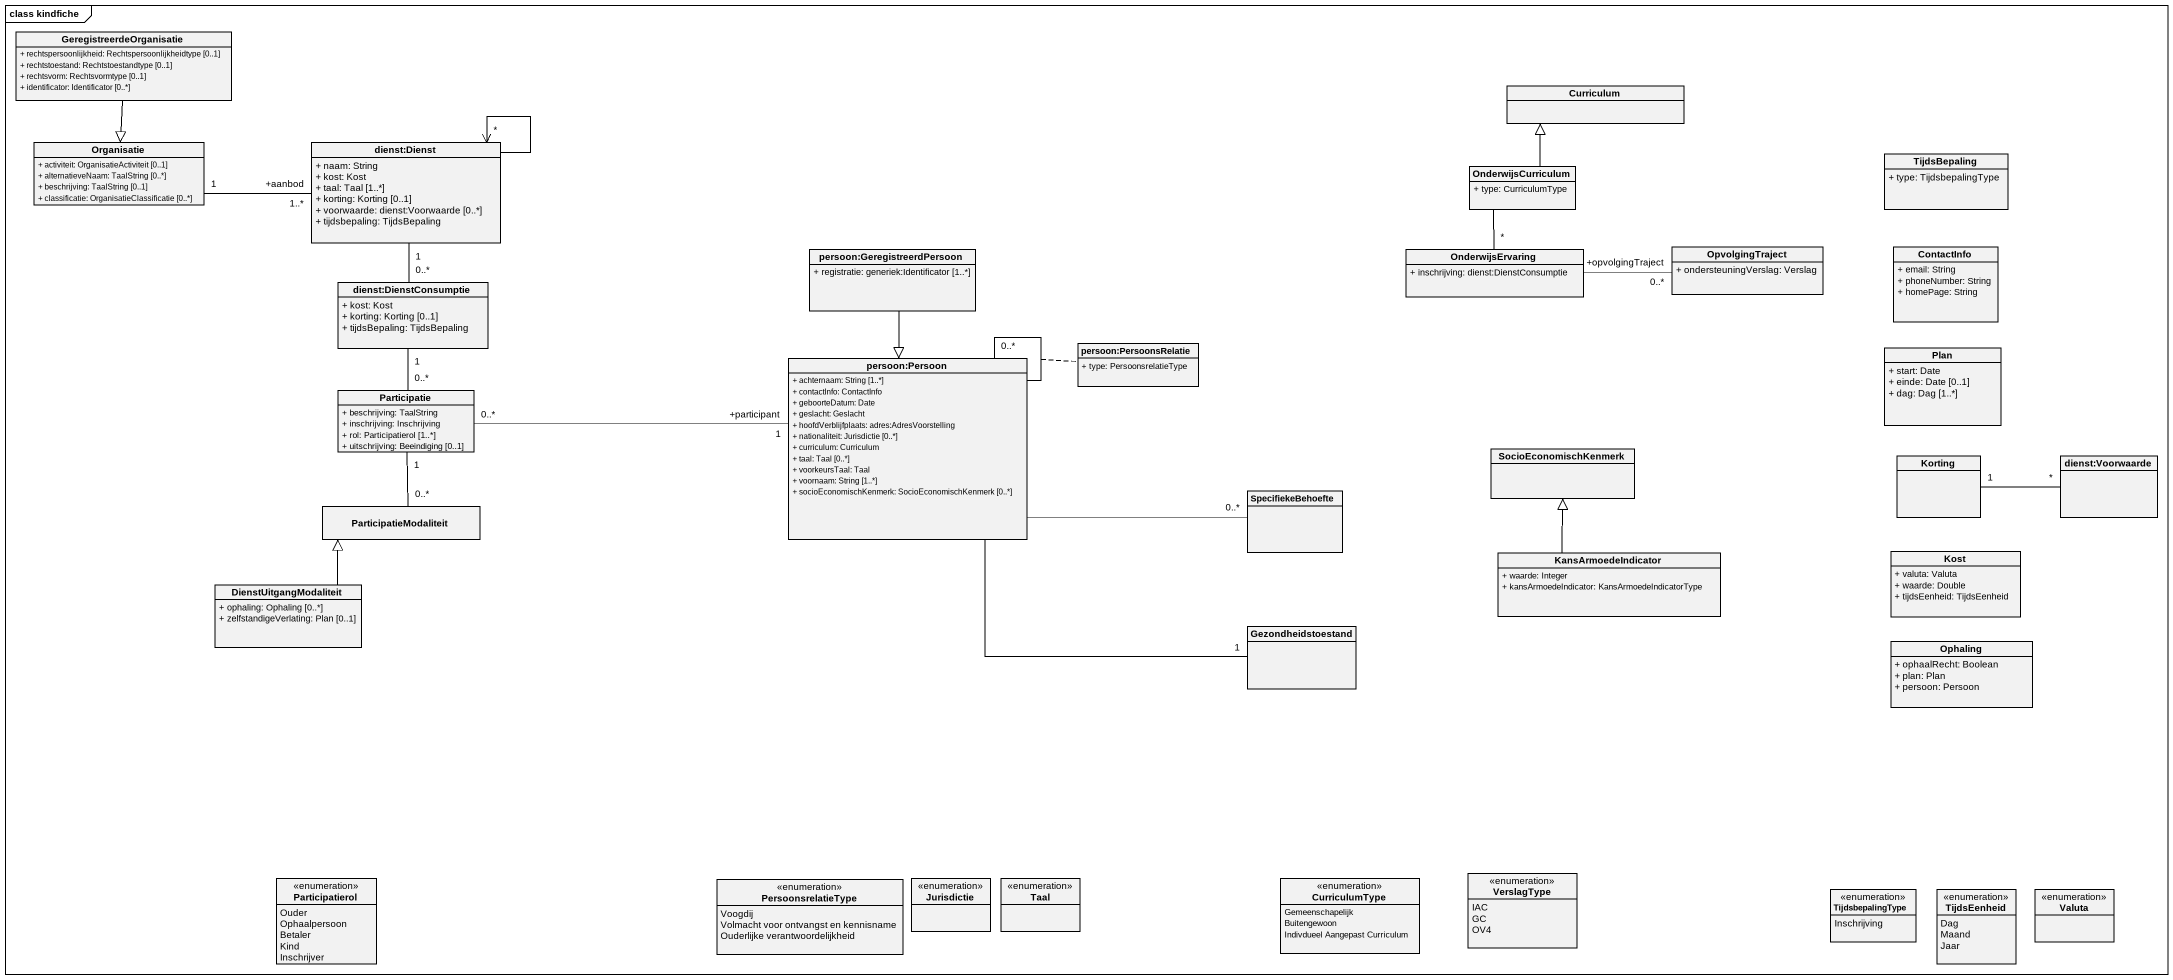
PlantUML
@startuml
mainframe class kindfiche
hide circle
hide empty members
skinparam classAttributeIconSize 0
class GeregistreerdeOrganisatie {
  + rechtspersoonlijkheid: Rechtspersoonlijkheidtype [0..1]
  + rechtstoestand: Rechtstoestandtype [0..1]
  + rechtsvorm: Rechtsvormtype [0..1]
  + identificator: Identificator [0..*]
}
class Curriculum
class Organisatie {
  + activiteit: OrganisatieActiviteit [0..1]
  + alternatieveNaam: TaalString [0..*]
  + beschrijving: TaalString [0..1]
  + classificatie: OrganisatieClassificatie [0..*]
}
class "dienst:Dienst" as dienst_Dienst {
  + naam: String
  + kost: Kost
  + taal: Taal [1..*]
  + korting: Korting [0..1]
  + voorwaarde: dienst:Voorwaarde [0..*]
  + tijdsbepaling: TijdsBepaling
}
class OnderwijsCurriculum {
  + type: CurriculumType
}
class TijdsBepaling {
  + type: TijdsbepalingType
}
class "persoon:GeregistreerdPersoon" as persoon_GeregistreerdPersoon {
  + registratie: generiek:Identificator [1..*]
}
class OnderwijsErvaring {
  + inschrijving: dienst:DienstConsumptie
}
class OpvolgingTraject {
  + ondersteuningVerslag: Verslag
}
class ContactInfo {
  + email: String
  + phoneNumber: String
  + homePage: String
}
class "dienst:DienstConsumptie" as dienst_DienstConsumptie {
  + kost: Kost
  + korting: Korting [0..1]
  + tijdsBepaling: TijdsBepaling
}
class "persoon:Persoon" as persoon_Persoon {
  + achternaam: String [1..*]
  + contactInfo: ContactInfo
  + geboorteDatum: Date
  + geslacht: Geslacht
  + hoofdVerblijfplaats: adres:AdresVoorstelling
  + nationaliteit: Jurisdictie [0..*]
  + curriculum: Curriculum
  + taal: Taal [0..*]
  + voorkeursTaal: Taal
  + voornaam: String [1..*]
  + socioEconomischKenmerk: SocioEconomischKenmerk [0..*]
}
class "persoon:PersoonsRelatie" as persoon_PersoonsRelatie {
  + type: PersoonsrelatieType
}
class Plan {
  + start: Date
  + einde: Date [0..1]
  + dag: Dag [1..*]
}
class Participatie {
  + beschrijving: TaalString
  + inschrijving: Inschrijving
  + rol: Participatierol [1..*]
  + uitschrijving: Beeindiging [0..1]
}
class SocioEconomischKenmerk
class Korting
class "dienst:Voorwaarde" as dienst_Voorwaarde
class SpecifiekeBehoefte
class ParticipatieModaliteit
class KansArmoedeIndicator {
  + waarde: Integer
  + kansArmoedeIndicator: KansArmoedeIndicatorType
}
class Kost {
  + valuta: Valuta
  + waarde: Double
  + tijdsEenheid: TijdsEenheid
}
class DienstUitgangModaliteit {
  + ophaling: Ophaling [0..*]
  + zelfstandigeVerlating: Plan [0..1]
}
class Gezondheidstoestand
class Ophaling {
  + ophaalRecht: Boolean
  + plan: Plan
  + persoon: Persoon
}
enum Participatierol {
  Ouder
  Ophaalpersoon
  Betaler
  Kind
  Inschrijver
}
enum PersoonsrelatieType {
  Voogdij
  Volmacht voor ontvangst en kennisname
  Ouderlijke verantwoordelijkheid
}
enum Jurisdictie
enum Taal
enum CurriculumType {
  Gemeenschapelijk
  Buitengewoon
  Indivdueel Aangepast Curriculum
}
enum VerslagType {
  IAC
  GC
  OV4
}
enum TijdsbepalingType {
  Inschrijving
}
enum TijdsEenheid {
  Dag
  Maand
  Jaar
}
enum Valuta
GeregistreerdeOrganisatie --|> Organisatie
Organisatie "1" -right- "+aanbod\n1..*" dienst_Dienst
dienst_Dienst --> "*" dienst_Dienst
dienst_Dienst "1" -- "0..*" dienst_DienstConsumptie
OnderwijsCurriculum -up-|> Curriculum
OnderwijsCurriculum -- "*" OnderwijsErvaring
persoon_GeregistreerdPersoon --|> persoon_Persoon
OnderwijsErvaring -right- "+opvolgingTraject\n0..*" OpvolgingTraject
dienst_DienstConsumptie "1" -- "0..*" Participatie
persoon_Persoon -- "0..*" persoon_Persoon
(persoon_Persoon, persoon_Persoon) .. persoon_PersoonsRelatie
persoon_Persoon -right- "0..*" SpecifiekeBehoefte
persoon_Persoon -right- "1" Gezondheidstoestand
Participatie "0..*" -right- "+participant\n1" persoon_Persoon
Participatie "1" -- "0..*" ParticipatieModaliteit
Korting "1" -right- "*" dienst_Voorwaarde
KansArmoedeIndicator -up-|> SocioEconomischKenmerk
DienstUitgangModaliteit -up-|> ParticipatieModaliteit
@enduml
